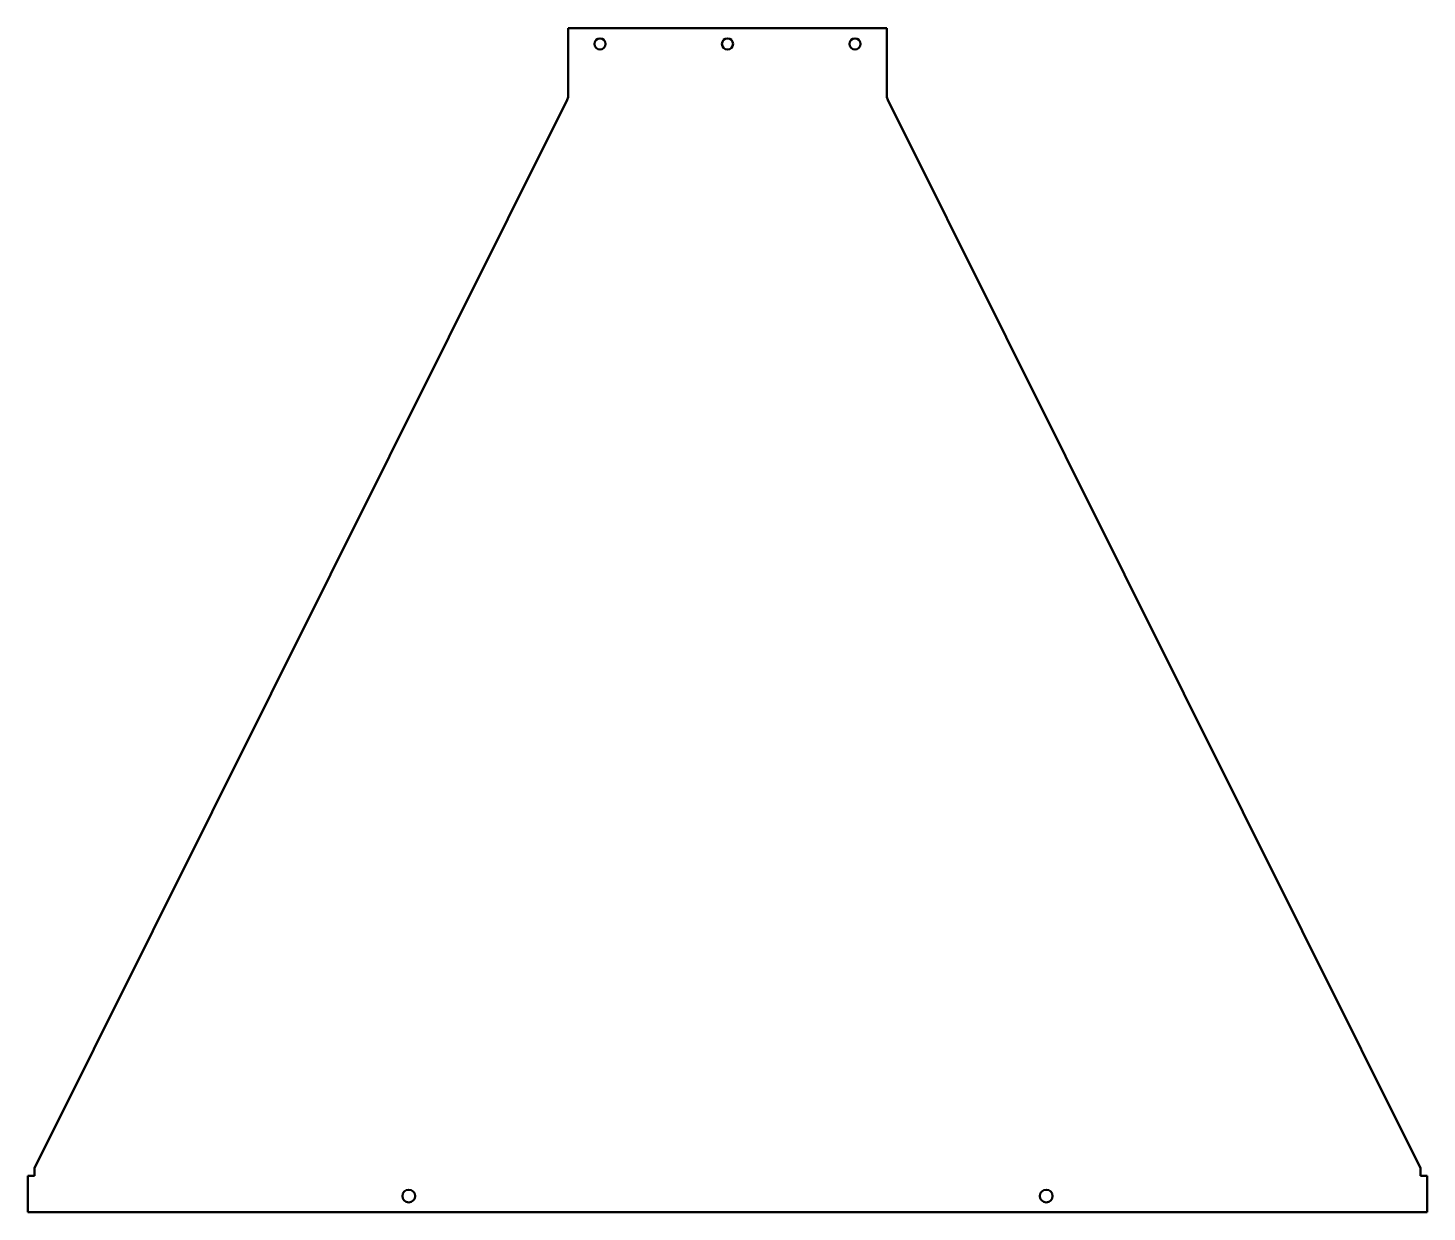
# Model space of a CAD drawing. Header units: millimetres. Extents: x 0 to 1756, y 0 to 1486.
import ezdxf

# ---------------------------------------------------------------- set-up
doc = ezdxf.new("R2010")
doc.units = ezdxf.units.MM
doc.layers.add('IV_INTERIOR_PROFILES', color=7, linetype='Continuous', lineweight=50)
doc.layers.add('IV_OUTER_PROFILE', color=7, linetype='Continuous', lineweight=50)

msp = doc.modelspace()

# ---------------------------------------------------------------- linework, layer by layer
at = {"layer": 'IV_INTERIOR_PROFILES'}
for centre, radius in [((718, 1466.3), 7), ((878, 1466.3), 7), ((1038, 1466.3), 7), ((478, 20), 8), ((1278, 20), 8)]:
    msp.add_circle(centre, radius, dxfattribs=at)
at = {"layer": 'IV_OUTER_PROFILE'}
for p, q in [((678, 1399.5), (678, 1486.3)), ((1078, 1486.3), (678, 1486.3)), ((1078, 1399.5), (1078, 1486.3)), ((676.9, 1396.2), (8, 55)), ((676.9, 1396.2), (678, 1399.5)), ((1079.1, 1396.2), (1078, 1399.5)), ((1748, 55), (1079.1, 1396.2)), ((8, 55), (8, 45.4)), ((1748, 55), (1748, 45.4)), ((8, 45.4), (0, 45.4)), ((0, 45.4), (0, 0)), ((1748, 45.4), (1756, 45.4)), ((1756, 45.4), (1756, 0)), ((1756, 0), (0, 0))]:
    msp.add_line(p, q, dxfattribs=at)

doc.saveas('drawing.dxf')
